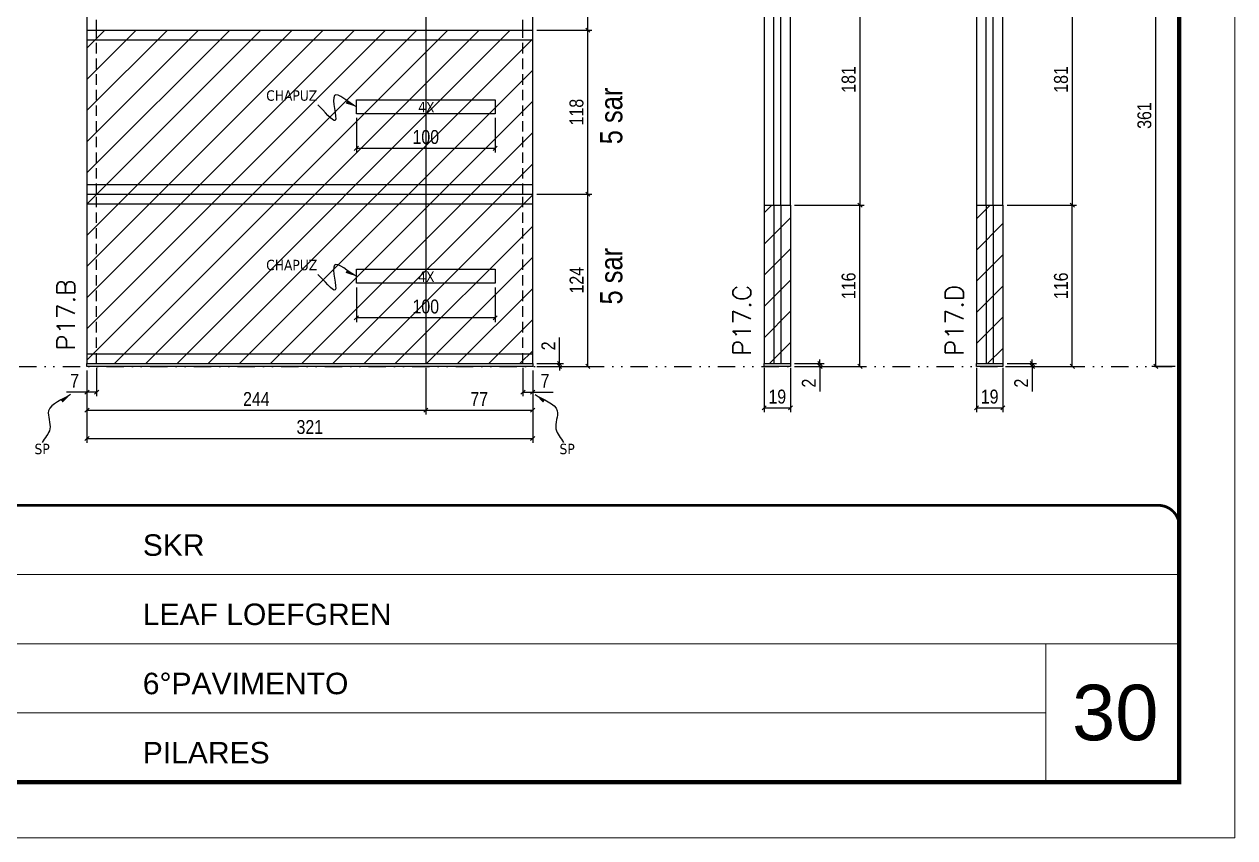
# Model space of a CAD drawing. Extents: x 14400 to 27878, y -21631 to 6985.
# Drawn here: x 16625 to 17497, y -2105 to -1520 of the extents above; entities that cross this region are included whole.
import ezdxf

# ---------------------------------------------------------------- set-up
doc = ezdxf.new("R2010")
doc.units = 0
for name, pattern in [('CONTINUO', [0]), ('DASHED', [0.75, 0.5, -0.25]), ('DIVIDE2', [0.625, 0.25, -0.125, 0, -0.125, 0, -0.125]), ('HIDDEN', [0.375, 0.25, -0.125])]:
    doc.linetypes.add(name, pattern=pattern)
for name, color, linetype, lineweight in [('CARIMBO', 255, 'Continuous', 9), ('Folhas', 255, 'Continuous', 9), ('Hachura', 251, 'Continuous', 9), ('SARRAFO DE PRESSAO', 251, 'DASHED', 9), ('Texto Seção', 7, 'Continuous', 15)]:
    doc.layers.add(name, color=color, linetype=linetype, lineweight=lineweight)
for name, color, linetype in [('COTA', 241, 'Continuous'), ('NOMENCLATURA', 7, 'Continuous'), ('Nível', 160, 'Continuous'), ('Painéis', 200, 'Continuous'), ('SARR_2.2x10', 60, 'Continuous'), ('SARR_2.2x7', 40, 'Continuous'), ('Sarrafo de Pressão', 42, 'HIDDEN'), ('texto', 7, 'Continuous')]:
    doc.layers.add(name, color=color, linetype=linetype)
doc.styles.add('ARIAL', font='arial.ttf')
doc.styles.add('ARIAL_NARROW', font='ARIALN.TTF', dxfattribs={"height": 0.2})
doc.styles.add('COTA TECNICA', font='techl___.ttf', dxfattribs={"height": 10})
doc.styles.add('COTA TECNICA-50', font='techl___.ttf', dxfattribs={"height": 10})
doc.styles.add('REGUA-120', font='ROMANS.shx', dxfattribs={"height": 15})
doc.styles.get("Standard").update_dxf_attribs({"font": 'arial.ttf'})
doc.dimstyles.new('COTA PAINEL-50', dxfattribs={"dimtxt": 10, "dimasz": 3, "dimexe": 3, "dimexo": 3, "dimgap": 3, "dimtad": 1, "dimdec": 1, "dimzin": 12, "dimdsep": 46, "dimtxsty": 'COTA TECNICA-50', "dimblk1": 'OBLIQUE', "dimblk2": 'OBLIQUE', "dimsah": 1, "dimcen": 0.9, "dimclrd": 4, "dimclre": 4, "dimclrt": 240, "dimadec": 1, "dimazin": 3, "dimtfac": 1, "dimtdec": 1, "dimtmove": 0, "dimatfit": 3, "dimfxl": 1, "dimtolj": 1, "dimtzin": 12, "dimarcsym": 0})
doc.dimstyles.new('PAINEL', dxfattribs={"dimtxt": 10, "dimasz": 3, "dimexe": 3, "dimexo": 3, "dimgap": 3, "dimtad": 1, "dimdec": 1, "dimzin": 12, "dimdsep": 46, "dimtxsty": 'COTA TECNICA', "dimblk1": 'OBLIQUE', "dimblk2": 'OBLIQUE', "dimsah": 1, "dimcen": 0.9, "dimclrd": 4, "dimclre": 4, "dimclrt": 240, "dimadec": 1, "dimazin": 3, "dimtfac": 1, "dimtdec": 1, "dimtmove": 0, "dimatfit": 3, "dimfxl": 1, "dimtolj": 1, "dimtzin": 12, "dimarcsym": 0})
doc.dimstyles.get("Standard").update_dxf_attribs({"dimtxt": 0.18, "dimasz": 0.18, "dimexe": 0.18, "dimexo": 0.0625, "dimgap": 0.09, "dimtad": 0, "dimtih": 1, "dimtoh": 1, "dimdec": 4, "dimzin": 0, "dimdsep": 46, "dimtxsty": 'Standard', "dimcen": 0.09, "dimadec": 0, "dimazin": 0, "dimtfac": 1, "dimtdec": 4, "dimtofl": 0, "dimtmove": 0, "dimatfit": 3, "dimfxl": 1, "dimtolj": 1, "dimtzin": 0, "dimarcsym": 0})

# ---------------------------------------------------------------- blocks, each defined once
blk = doc.blocks.new('9999999999')
at = {"color": 30, "linetype": 'CONTINUO'}
for p, q in [((98564.56, 34379.64), (99583.98, 34379.64)), ((98564.56, 34329.83), (99487.98, 34329.83)), ((99583.98, 34329.83), (99487.98, 34329.83)), ((99487.98, 34329.83), (99487.98, 34230.21)), ((98564.56, 34280.02), (99487.98, 34280.02))]:
    blk.add_line(p, q, dxfattribs=at)
at = {"color": 30, "linetype": 'CONTINUO', "const_width": 2}
blk.add_lwpolyline([(99583.98, 34230.21), (99583.98, 34414.45, 0.414214), (99568.98, 34429.45), (98228.98, 34429.45, 0.414214), (98213.98, 34414.45), (98213.98, 34245.21, 0.414214), (98228.98, 34230.21), (99583.98, 34230.21)], format="xyb", dxfattribs=at)
at = {"layer": 'Folhas'}
blk.add_lwpolyline([(98138.98, 34190.21), (99623.98, 34190.21), (99623.98, 35240.21), (98138.98, 35240.21)], close=True, dxfattribs=at)
at = {"layer": 'Folhas', "color": 30, "const_width": 3}
blk.add_lwpolyline([(98213.98, 34230.21), (99583.98, 34230.21), (99583.98, 35200.21), (98213.98, 35200.21)], close=True, dxfattribs=at)
at = {"color": 7, "linetype": 'Continuous', "ltscale": 5, "style": 'ARIAL'}
for s, height, p in [('SKR', 15.483, (98837.68, 34393.13)), ('LEAF LOEFGREN', 15.4829, (98837.68, 34343.32)), ('6°PAVIMENTO', 15.4829, (98837.68, 34293.51)), ('PILARES', 15.483, (98837.68, 34243.7))]:
    blk.add_text(s, height=height, dxfattribs=at).set_placement(p)
blk = doc.blocks.new('_Oblique')
at = {"color": 0, "linetype": 'ByBlock', "lineweight": -2}
blk.add_line((-0.5, -0.5), (0.5, 0.5), dxfattribs=at)
blk = doc.blocks.new('*D3230')
at = {"layer": 'COTA', "color": 4, "lineweight": -2, "transparency": 16777216}
for p, q in [((17453.97, -1405.02), (17437.13, -1405.02)), ((17440.13, -1766.02), (17440.13, -1405.02)), ((17453.97, -1766.02), (17437.13, -1766.02))]:
    blk.add_line(p, q, dxfattribs=at)
at = {"layer": 'Defpoints', "color": 0, "transparency": 16777216}
for p in [(17440.13, -1405.02), (17456.97, -1405.02), (17456.97, -1766.02)]:
    blk.add_point(p, dxfattribs=at)
at = {"layer": 'COTA', "color": 4, "lineweight": -2, "transparency": 16777216, "xscale": 3, "yscale": 3, "zscale": 3}
for p, rotation in [((17440.13, -1405.02), 90), ((17440.13, -1766.02), 270)]:
    blk.add_blockref('_Oblique', p, dxfattribs=dict(at, rotation=rotation))
at = {"layer": 'COTA', "color": 240, "transparency": 16777216, "insert": (17431.91, -1585.52), "char_height": 10, "attachment_point": 5, "rotation": 90, "style": 'COTA TECNICA'}
blk.add_mtext('\\A1;361', dxfattribs=at)
blk = doc.blocks.new('*D3256')
at = {"layer": 'COTA', "color": 4, "lineweight": -2, "transparency": 16777216}
for p, q in [((17158.05, -1767.02), (17158.05, -1798.91)), ((17177.05, -1767.02), (17177.05, -1798.91)), ((17158.05, -1795.91), (17177.05, -1795.91))]:
    blk.add_line(p, q, dxfattribs=at)
at = {"layer": 'Defpoints', "color": 0, "transparency": 16777216}
for p in [(17158.05, -1764.02), (17177.05, -1764.02), (17177.05, -1795.91)]:
    blk.add_point(p, dxfattribs=at)
at = {"layer": 'COTA', "color": 4, "lineweight": -2, "transparency": 16777216, "xscale": 3, "yscale": 3, "zscale": 3, "rotation": 180}
blk.add_blockref('_Oblique', (17158.05, -1795.91), dxfattribs=at)
at = {"layer": 'COTA', "color": 4, "lineweight": -2, "transparency": 16777216, "xscale": 3, "yscale": 3, "zscale": 3}
blk.add_blockref('_Oblique', (17177.05, -1795.91), dxfattribs=at)
at = {"layer": 'COTA', "color": 240, "transparency": 16777216, "insert": (17167.55, -1787.82), "char_height": 10, "attachment_point": 5, "style": 'COTA TECNICA'}
blk.add_mtext('\\A1;19', dxfattribs=at)
blk = doc.blocks.new('*D3257')
at = {"layer": 'COTA', "color": 4, "lineweight": -2, "transparency": 16777216}
for p, q in [((17180.05, -1764.02), (17201.24, -1764.02)), ((17180.05, -1766.02), (17201.24, -1766.02)), ((17198.24, -1764.02), (17198.24, -1761.02)), ((17198.24, -1764.02), (17198.24, -1766.02)), ((17198.24, -1766.02), (17198.24, -1784.13))]:
    blk.add_line(p, q, dxfattribs=at)
at = {"layer": 'Defpoints', "color": 0, "transparency": 16777216}
for p in [(17177.05, -1764.02), (17177.05, -1766.02), (17198.24, -1764.02)]:
    blk.add_point(p, dxfattribs=at)
at = {"layer": 'COTA', "color": 4, "lineweight": -2, "transparency": 16777216, "xscale": 3, "yscale": 3, "zscale": 3}
for p, rotation in [((17198.24, -1764.02), 270), ((17198.24, -1766.02), 90)]:
    blk.add_blockref('_Oblique', p, dxfattribs=dict(at, rotation=rotation))
at = {"layer": 'COTA', "color": 240, "transparency": 16777216, "insert": (17190.24, -1778.07), "char_height": 10, "attachment_point": 5, "rotation": 90, "style": 'COTA TECNICA-50'}
blk.add_mtext('\\A1;2', dxfattribs=at)
blk = doc.blocks.new('*D3258')
at = {"layer": 'COTA', "color": 4, "lineweight": -2, "transparency": 16777216}
for p, q in [((17180.05, -1650.02), (17230.04, -1650.02)), ((17227.04, -1766.02), (17227.04, -1650.02)), ((17180.05, -1766.02), (17230.04, -1766.02))]:
    blk.add_line(p, q, dxfattribs=at)
at = {"layer": 'Defpoints', "color": 0, "transparency": 16777216}
for p in [(17177.05, -1650.02), (17227.04, -1650.02), (17177.05, -1766.02)]:
    blk.add_point(p, dxfattribs=at)
at = {"layer": 'COTA', "color": 4, "lineweight": -2, "transparency": 16777216, "xscale": 3, "yscale": 3, "zscale": 3}
for p, rotation in [((17227.04, -1650.02), 90), ((17227.04, -1766.02), 270)]:
    blk.add_blockref('_Oblique', p, dxfattribs=dict(at, rotation=rotation))
at = {"layer": 'COTA', "color": 240, "transparency": 16777216, "insert": (17218.93, -1708.02), "char_height": 10, "attachment_point": 5, "rotation": 90, "style": 'COTA TECNICA-50'}
blk.add_mtext('\\A1;116', dxfattribs=at)
blk = doc.blocks.new('*D3236')
at = {"layer": 'COTA', "color": 4, "lineweight": -2, "transparency": 16777216}
for p, q in [((16670.44, -1769.02), (16670.44, -1787.53)), ((16677.44, -1767.02), (16677.44, -1787.53)), ((16670.44, -1784.53), (16655.71, -1784.53)), ((16677.44, -1784.53), (16670.44, -1784.53))]:
    blk.add_line(p, q, dxfattribs=at)
at = {"layer": 'Defpoints', "color": 0, "transparency": 16777216}
for p in [(16670.44, -1766.02), (16677.44, -1764.02), (16670.44, -1784.53)]:
    blk.add_point(p, dxfattribs=at)
at = {"layer": 'COTA', "color": 4, "lineweight": -2, "transparency": 16777216, "xscale": 3, "yscale": 3, "zscale": 3, "rotation": 180}
blk.add_blockref('_Oblique', (16670.44, -1784.53), dxfattribs=at)
at = {"layer": 'COTA', "color": 4, "lineweight": -2, "transparency": 16777216, "xscale": 3, "yscale": 3, "zscale": 3}
blk.add_blockref('_Oblique', (16677.44, -1784.53), dxfattribs=at)
at = {"layer": 'COTA', "color": 240, "transparency": 16777216, "insert": (16661.58, -1776.45), "char_height": 10, "attachment_point": 5, "style": 'COTA TECNICA-50'}
blk.add_mtext('\\A1;7', dxfattribs=at)
blk = doc.blocks.new('*D3237')
at = {"layer": 'COTA', "color": 4, "lineweight": -2, "transparency": 16777216}
for p, q in [((16984.44, -1767.02), (16984.44, -1787.53)), ((16991.44, -1769.02), (16991.44, -1787.53)), ((16984.44, -1784.53), (16991.44, -1784.53)), ((16991.44, -1784.53), (17006.17, -1784.53))]:
    blk.add_line(p, q, dxfattribs=at)
at = {"layer": 'Defpoints', "color": 0, "transparency": 16777216}
for p in [(16984.44, -1764.02), (16991.44, -1766.02), (16991.44, -1784.53)]:
    blk.add_point(p, dxfattribs=at)
at = {"layer": 'COTA', "color": 4, "lineweight": -2, "transparency": 16777216, "xscale": 3, "yscale": 3, "zscale": 3, "rotation": 180}
blk.add_blockref('_Oblique', (16984.44, -1784.53), dxfattribs=at)
at = {"layer": 'COTA', "color": 4, "lineweight": -2, "transparency": 16777216, "xscale": 3, "yscale": 3, "zscale": 3}
blk.add_blockref('_Oblique', (16991.44, -1784.53), dxfattribs=at)
at = {"layer": 'COTA', "color": 240, "transparency": 16777216, "insert": (17000.31, -1776.45), "char_height": 10, "attachment_point": 5, "style": 'COTA TECNICA-50'}
blk.add_mtext('\\A1;7', dxfattribs=at)
blk = doc.blocks.new('*D3238')
at = {"layer": 'COTA', "color": 4, "lineweight": -2, "transparency": 16777216}
for p, q in [((17010.7, -1764.02), (17010.7, -1745.21)), ((16994.44, -1764.02), (17013.7, -1764.02)), ((16994.44, -1766.02), (17013.7, -1766.02)), ((17010.7, -1766.02), (17010.7, -1764.02)), ((17010.7, -1766.02), (17010.7, -1769.02))]:
    blk.add_line(p, q, dxfattribs=at)
at = {"layer": 'Defpoints', "color": 0, "transparency": 16777216}
for p in [(16991.44, -1764.02), (16991.44, -1766.02), (17010.7, -1766.02)]:
    blk.add_point(p, dxfattribs=at)
at = {"layer": 'COTA', "color": 4, "lineweight": -2, "transparency": 16777216, "xscale": 3, "yscale": 3, "zscale": 3}
for p, rotation in [((17010.7, -1764.02), 270), ((17010.7, -1766.02), 90)]:
    blk.add_blockref('_Oblique', p, dxfattribs=dict(at, rotation=rotation))
at = {"layer": 'COTA', "color": 240, "transparency": 16777216, "insert": (17002.7, -1751.27), "char_height": 10, "attachment_point": 5, "rotation": 90, "style": 'COTA TECNICA-50'}
blk.add_mtext('\\A1;2', dxfattribs=at)
blk = doc.blocks.new('*D3239')
at = {"layer": 'COTA', "color": 4, "lineweight": -2, "transparency": 16777216}
for p, q in [((16670.44, -1769.02), (16670.44, -1800.57)), ((16914.44, -1767.02), (16914.44, -1800.57)), ((16670.44, -1797.57), (16914.44, -1797.57))]:
    blk.add_line(p, q, dxfattribs=at)
at = {"layer": 'Defpoints', "color": 0, "transparency": 16777216}
for p in [(16670.44, -1766.02), (16914.44, -1764.02), (16914.44, -1797.57)]:
    blk.add_point(p, dxfattribs=at)
at = {"layer": 'COTA', "color": 4, "lineweight": -2, "transparency": 16777216, "xscale": 3, "yscale": 3, "zscale": 3, "rotation": 180}
blk.add_blockref('_Oblique', (16670.44, -1797.57), dxfattribs=at)
at = {"layer": 'COTA', "color": 4, "lineweight": -2, "transparency": 16777216, "xscale": 3, "yscale": 3, "zscale": 3}
blk.add_blockref('_Oblique', (16914.44, -1797.57), dxfattribs=at)
at = {"layer": 'COTA', "color": 240, "transparency": 16777216, "insert": (16792.44, -1789.5), "char_height": 10, "attachment_point": 5, "style": 'COTA TECNICA-50'}
blk.add_mtext('\\A1;244', dxfattribs=at)
blk = doc.blocks.new('*D3240')
at = {"layer": 'COTA', "color": 4, "lineweight": -2, "transparency": 16777216}
for p, q in [((16914.44, -1767.02), (16914.44, -1800.57)), ((16991.44, -1769.02), (16991.44, -1800.57)), ((16914.44, -1797.57), (16991.44, -1797.57))]:
    blk.add_line(p, q, dxfattribs=at)
at = {"layer": 'Defpoints', "color": 0, "transparency": 16777216}
for p in [(16914.44, -1764.02), (16991.44, -1766.02), (16991.44, -1797.57)]:
    blk.add_point(p, dxfattribs=at)
at = {"layer": 'COTA', "color": 4, "lineweight": -2, "transparency": 16777216, "xscale": 3, "yscale": 3, "zscale": 3, "rotation": 180}
blk.add_blockref('_Oblique', (16914.44, -1797.57), dxfattribs=at)
at = {"layer": 'COTA', "color": 4, "lineweight": -2, "transparency": 16777216, "xscale": 3, "yscale": 3, "zscale": 3}
blk.add_blockref('_Oblique', (16991.44, -1797.57), dxfattribs=at)
at = {"layer": 'COTA', "color": 240, "transparency": 16777216, "insert": (16952.94, -1789.5), "char_height": 10, "attachment_point": 5, "style": 'COTA TECNICA-50'}
blk.add_mtext('\\A1;77', dxfattribs=at)
blk = doc.blocks.new('*D3241')
at = {"layer": 'COTA', "color": 4, "linetype": 'ByBlock', "lineweight": -2, "transparency": 16777216}
for p, q in [((16864.44, -1709.17), (16864.44, -1734.1)), ((16964.44, -1709.17), (16964.44, -1734.1)), ((16964.44, -1731.1), (16864.44, -1731.1))]:
    blk.add_line(p, q, dxfattribs=at)
at = {"layer": 'Defpoints', "color": 0, "linetype": 'ByBlock', "transparency": 16777216}
for p in [(16864.44, -1706.17), (16964.44, -1706.17), (16864.44, -1731.1)]:
    blk.add_point(p, dxfattribs=at)
at = {"layer": 'COTA', "color": 4, "linetype": 'ByBlock', "lineweight": -2, "transparency": 16777216, "xscale": 3, "yscale": 3, "zscale": 3, "rotation": 180}
blk.add_blockref('_Oblique', (16864.44, -1731.1), dxfattribs=at)
at = {"layer": 'COTA', "color": 4, "linetype": 'ByBlock', "lineweight": -2, "transparency": 16777216, "xscale": 3, "yscale": 3, "zscale": 3}
blk.add_blockref('_Oblique', (16964.44, -1731.1), dxfattribs=at)
at = {"layer": 'COTA', "color": 240, "linetype": 'ByBlock', "transparency": 16777216, "insert": (16914.44, -1723), "char_height": 10, "attachment_point": 5, "style": 'COTA TECNICA'}
blk.add_mtext('\\A1;100', dxfattribs=at)
blk = doc.blocks.new('*D3242')
at = {"layer": 'COTA', "color": 4, "lineweight": -2, "transparency": 16777216}
for p, q in [((16994.44, -1642.02), (17034.08, -1642.02)), ((17031.08, -1766.02), (17031.08, -1642.02)), ((16994.44, -1766.02), (17034.08, -1766.02))]:
    blk.add_line(p, q, dxfattribs=at)
at = {"layer": 'Defpoints', "color": 0, "transparency": 16777216}
for p in [(16991.44, -1642.02), (17031.08, -1642.02), (16991.44, -1766.02)]:
    blk.add_point(p, dxfattribs=at)
at = {"layer": 'COTA', "color": 4, "lineweight": -2, "transparency": 16777216, "xscale": 3, "yscale": 3, "zscale": 3}
for p, rotation in [((17031.08, -1642.02), 90), ((17031.08, -1766.02), 270)]:
    blk.add_blockref('_Oblique', p, dxfattribs=dict(at, rotation=rotation))
at = {"layer": 'COTA', "color": 240, "transparency": 16777216, "insert": (17023.01, -1704.02), "char_height": 10, "attachment_point": 5, "rotation": 90, "style": 'COTA TECNICA'}
blk.add_mtext('\\A1;124', dxfattribs=at)
blk = doc.blocks.new('*D3244')
at = {"layer": 'COTA', "color": 4, "lineweight": -2, "transparency": 16777216}
for p, q in [((17310.96, -1767.02), (17310.96, -1798.91)), ((17329.96, -1767.02), (17329.96, -1798.91)), ((17310.96, -1795.91), (17329.96, -1795.91))]:
    blk.add_line(p, q, dxfattribs=at)
at = {"layer": 'Defpoints', "color": 0, "transparency": 16777216}
for p in [(17310.96, -1764.02), (17329.96, -1764.02), (17329.96, -1795.91)]:
    blk.add_point(p, dxfattribs=at)
at = {"layer": 'COTA', "color": 4, "lineweight": -2, "transparency": 16777216, "xscale": 3, "yscale": 3, "zscale": 3, "rotation": 180}
blk.add_blockref('_Oblique', (17310.96, -1795.91), dxfattribs=at)
at = {"layer": 'COTA', "color": 4, "lineweight": -2, "transparency": 16777216, "xscale": 3, "yscale": 3, "zscale": 3}
blk.add_blockref('_Oblique', (17329.96, -1795.91), dxfattribs=at)
at = {"layer": 'COTA', "color": 240, "transparency": 16777216, "insert": (17320.46, -1787.82), "char_height": 10, "attachment_point": 5, "style": 'COTA TECNICA'}
blk.add_mtext('\\A1;19', dxfattribs=at)
blk = doc.blocks.new('*D3245')
at = {"layer": 'COTA', "color": 4, "lineweight": -2, "transparency": 16777216}
for p, q in [((17332.96, -1764.02), (17354.16, -1764.02)), ((17332.96, -1766.02), (17354.16, -1766.02)), ((17351.16, -1764.02), (17351.16, -1761.02)), ((17351.16, -1764.02), (17351.16, -1766.02)), ((17351.16, -1766.02), (17351.16, -1784.13))]:
    blk.add_line(p, q, dxfattribs=at)
at = {"layer": 'Defpoints', "color": 0, "transparency": 16777216}
for p in [(17329.96, -1764.02), (17329.96, -1766.02), (17351.16, -1764.02)]:
    blk.add_point(p, dxfattribs=at)
at = {"layer": 'COTA', "color": 4, "lineweight": -2, "transparency": 16777216, "xscale": 3, "yscale": 3, "zscale": 3}
for p, rotation in [((17351.16, -1764.02), 270), ((17351.16, -1766.02), 90)]:
    blk.add_blockref('_Oblique', p, dxfattribs=dict(at, rotation=rotation))
at = {"layer": 'COTA', "color": 240, "transparency": 16777216, "insert": (17343.16, -1778.07), "char_height": 10, "attachment_point": 5, "rotation": 90, "style": 'COTA TECNICA-50'}
blk.add_mtext('\\A1;2', dxfattribs=at)
blk = doc.blocks.new('*D3246')
at = {"layer": 'COTA', "color": 4, "lineweight": -2, "transparency": 16777216}
for p, q in [((17332.96, -1650.02), (17382.95, -1650.02)), ((17379.95, -1766.02), (17379.95, -1650.02)), ((17332.96, -1766.02), (17382.95, -1766.02))]:
    blk.add_line(p, q, dxfattribs=at)
at = {"layer": 'Defpoints', "color": 0, "transparency": 16777216}
for p in [(17329.96, -1650.02), (17379.95, -1650.02), (17329.96, -1766.02)]:
    blk.add_point(p, dxfattribs=at)
at = {"layer": 'COTA', "color": 4, "lineweight": -2, "transparency": 16777216, "xscale": 3, "yscale": 3, "zscale": 3}
for p, rotation in [((17379.95, -1650.02), 90), ((17379.95, -1766.02), 270)]:
    blk.add_blockref('_Oblique', p, dxfattribs=dict(at, rotation=rotation))
at = {"layer": 'COTA', "color": 240, "transparency": 16777216, "insert": (17371.85, -1708.02), "char_height": 10, "attachment_point": 5, "rotation": 90, "style": 'COTA TECNICA-50'}
blk.add_mtext('\\A1;116', dxfattribs=at)
blk = doc.blocks.new('*D3249')
at = {"layer": 'COTA', "color": 4, "lineweight": -2, "transparency": 16777216}
for p, q in [((16670.44, -1769.02), (16670.44, -1820.94)), ((16991.44, -1769.02), (16991.44, -1820.94)), ((16670.44, -1817.94), (16991.44, -1817.94))]:
    blk.add_line(p, q, dxfattribs=at)
at = {"layer": 'Defpoints', "color": 0, "transparency": 16777216}
for p in [(16670.44, -1766.02), (16991.44, -1766.02), (16991.44, -1817.94)]:
    blk.add_point(p, dxfattribs=at)
at = {"layer": 'COTA', "color": 4, "lineweight": -2, "transparency": 16777216, "xscale": 3, "yscale": 3, "zscale": 3, "rotation": 180}
blk.add_blockref('_Oblique', (16670.44, -1817.94), dxfattribs=at)
at = {"layer": 'COTA', "color": 4, "lineweight": -2, "transparency": 16777216, "xscale": 3, "yscale": 3, "zscale": 3}
blk.add_blockref('_Oblique', (16991.44, -1817.94), dxfattribs=at)
at = {"layer": 'COTA', "color": 240, "transparency": 16777216, "insert": (16830.94, -1809.73), "char_height": 10, "attachment_point": 5, "style": 'COTA TECNICA'}
blk.add_mtext('\\A1;321', dxfattribs=at)
blk = doc.blocks.new('*D3232')
at = {"layer": 'COTA', "color": 4, "lineweight": -2, "transparency": 16777216}
for p, q in [((16994.44, -1524.02), (17034.08, -1524.02)), ((17031.08, -1642.02), (17031.08, -1524.02)), ((16994.44, -1642.02), (17034.08, -1642.02))]:
    blk.add_line(p, q, dxfattribs=at)
at = {"layer": 'Defpoints', "color": 0, "transparency": 16777216}
for p in [(16991.44, -1524.02), (17031.08, -1524.02), (16991.44, -1642.02)]:
    blk.add_point(p, dxfattribs=at)
at = {"layer": 'COTA', "color": 4, "lineweight": -2, "transparency": 16777216, "xscale": 3, "yscale": 3, "zscale": 3}
for p, rotation in [((17031.08, -1524.02), 90), ((17031.08, -1642.02), 270)]:
    blk.add_blockref('_Oblique', p, dxfattribs=dict(at, rotation=rotation))
at = {"layer": 'COTA', "color": 240, "transparency": 16777216, "insert": (17022.99, -1583.02), "char_height": 10, "attachment_point": 5, "rotation": 90, "style": 'COTA TECNICA'}
blk.add_mtext('\\A1;118', dxfattribs=at)
blk = doc.blocks.new('*D3233')
at = {"layer": 'COTA', "color": 4, "linetype": 'ByBlock', "lineweight": -2, "transparency": 16777216}
for p, q in [((16864.44, -1587.17), (16864.44, -1612.1)), ((16964.44, -1587.17), (16964.44, -1612.1)), ((16964.44, -1609.1), (16864.44, -1609.1))]:
    blk.add_line(p, q, dxfattribs=at)
at = {"layer": 'Defpoints', "color": 0, "linetype": 'ByBlock', "transparency": 16777216}
for p in [(16864.44, -1584.17), (16964.44, -1584.17), (16864.44, -1609.1)]:
    blk.add_point(p, dxfattribs=at)
at = {"layer": 'COTA', "color": 4, "linetype": 'ByBlock', "lineweight": -2, "transparency": 16777216, "xscale": 3, "yscale": 3, "zscale": 3, "rotation": 180}
blk.add_blockref('_Oblique', (16864.44, -1609.1), dxfattribs=at)
at = {"layer": 'COTA', "color": 4, "linetype": 'ByBlock', "lineweight": -2, "transparency": 16777216, "xscale": 3, "yscale": 3, "zscale": 3}
blk.add_blockref('_Oblique', (16964.44, -1609.1), dxfattribs=at)
at = {"layer": 'COTA', "color": 240, "linetype": 'ByBlock', "transparency": 16777216, "insert": (16914.44, -1601), "char_height": 10, "attachment_point": 5, "style": 'COTA TECNICA'}
blk.add_mtext('\\A1;100', dxfattribs=at)
blk = doc.blocks.new('*D3234')
at = {"layer": 'COTA', "color": 4, "lineweight": -2, "transparency": 16777216}
for p, q in [((17180.05, -1469.02), (17230.04, -1469.02)), ((17227.04, -1469.02), (17227.04, -1650.02)), ((17180.05, -1650.02), (17230.04, -1650.02))]:
    blk.add_line(p, q, dxfattribs=at)
at = {"layer": 'Defpoints', "color": 0, "transparency": 16777216}
for p in [(17177.05, -1469.02), (17177.05, -1650.02), (17227.04, -1650.02)]:
    blk.add_point(p, dxfattribs=at)
at = {"layer": 'COTA', "color": 4, "lineweight": -2, "transparency": 16777216, "xscale": 3, "yscale": 3, "zscale": 3}
for p, rotation in [((17227.04, -1469.02), 90), ((17227.04, -1650.02), 270)]:
    blk.add_blockref('_Oblique', p, dxfattribs=dict(at, rotation=rotation))
at = {"layer": 'COTA', "color": 240, "transparency": 16777216, "insert": (17218.94, -1559.52), "char_height": 10, "attachment_point": 5, "rotation": 90, "style": 'COTA TECNICA'}
blk.add_mtext('\\A1;181', dxfattribs=at)
blk = doc.blocks.new('*D3235')
at = {"layer": 'COTA', "color": 4, "lineweight": -2, "transparency": 16777216}
for p, q in [((17332.96, -1469.02), (17382.95, -1469.02)), ((17379.95, -1469.02), (17379.95, -1650.02)), ((17332.96, -1650.02), (17382.95, -1650.02))]:
    blk.add_line(p, q, dxfattribs=at)
at = {"layer": 'Defpoints', "color": 0, "transparency": 16777216}
for p in [(17329.96, -1469.02), (17329.96, -1650.02), (17379.95, -1650.02)]:
    blk.add_point(p, dxfattribs=at)
at = {"layer": 'COTA', "color": 4, "lineweight": -2, "transparency": 16777216, "xscale": 3, "yscale": 3, "zscale": 3}
for p, rotation in [((17379.95, -1469.02), 90), ((17379.95, -1650.02), 270)]:
    blk.add_blockref('_Oblique', p, dxfattribs=dict(at, rotation=rotation))
at = {"layer": 'COTA', "color": 240, "transparency": 16777216, "insert": (17371.86, -1559.52), "char_height": 10, "attachment_point": 5, "rotation": 90, "style": 'COTA TECNICA'}
blk.add_mtext('\\A1;181', dxfattribs=at)
blk = doc.blocks.new('*D3271')
at = {"layer": 'COTA', "color": 4, "lineweight": -2, "transparency": 16777216}
for p, q in [((16994.44, -1405.02), (17034.08, -1405.02)), ((17031.08, -1524.02), (17031.08, -1405.02)), ((16994.44, -1524.02), (17034.08, -1524.02))]:
    blk.add_line(p, q, dxfattribs=at)
at = {"layer": 'Defpoints', "color": 0, "transparency": 16777216}
for p in [(16991.44, -1405.02), (17031.08, -1405.02), (16991.44, -1524.02)]:
    blk.add_point(p, dxfattribs=at)
at = {"layer": 'COTA', "color": 4, "lineweight": -2, "transparency": 16777216, "xscale": 3, "yscale": 3, "zscale": 3}
for p, rotation in [((17031.08, -1405.02), 90), ((17031.08, -1524.02), 270)]:
    blk.add_blockref('_Oblique', p, dxfattribs=dict(at, rotation=rotation))
at = {"layer": 'COTA', "color": 240, "transparency": 16777216, "insert": (17022.99, -1464.52), "char_height": 10, "attachment_point": 5, "rotation": 90, "style": 'COTA TECNICA'}
blk.add_mtext('\\A1;119', dxfattribs=at)

msp = doc.modelspace()

# ---------------------------------------------------------------- hatches: boundary and pattern name
at = {"layer": 'Hachura'}
h = msp.add_hatch(dxfattribs=at)
h.set_pattern_fill('ANSI31', color=256, scale=5)
h.paths.add_polyline_path([(16914.44, -1524.02), (16670.44, -1524.02), (16670.44, -1642.02), (16914.44, -1642.02)])
h.paths.add_polyline_path([(16991.44, -1524.02), (16914.44, -1524.02), (16914.44, -1642.02), (16991.44, -1642.02)])
h.paths.add_polyline_path([(16991.44, -1642.02), (16914.44, -1642.02), (16914.44, -1764.02), (16991.44, -1764.02)])
h.paths.add_polyline_path([(16914.44, -1642.02), (16670.44, -1642.02), (16670.44, -1764.02), (16914.44, -1764.02)])
h = msp.add_hatch(dxfattribs=at)
h.set_pattern_fill('ANSI31', color=256, scale=5)
h.paths.add_polyline_path([(17177.05, -1650.02), (17158.05, -1650.02), (17158.05, -1764.02), (17177.05, -1764.02)])
h = msp.add_hatch(dxfattribs=at)
h.set_pattern_fill('ANSI31', color=256, scale=5)
h.paths.add_polyline_path([(17329.96, -1650.02), (17310.96, -1650.02), (17310.96, -1764.02), (17329.96, -1764.02)])

# ---------------------------------------------------------------- linework, layer by layer
at = {"layer": 'Nível', "color": 4, "linetype": 'DIVIDE2', "ltscale": 50}
msp.add_line((16086.97, -1766.02), (17456.97, -1766.02), dxfattribs=at)
at = {"layer": 'Painéis'}
for p, q in [((16914.44, -1405.02), (16914.44, -1764.02)), ((16670.44, -1469.02), (16670.44, -1764.02)), ((16991.44, -1764.02), (16991.44, -1469.02)), ((16670.44, -1524.02), (16991.44, -1524.02)), ((16670.44, -1642.02), (16991.44, -1642.02)), ((17158.05, -1650.02), (17158.05, -1764.02)), ((17158.05, -1650.02), (17177.05, -1650.02)), ((17177.05, -1650.02), (17177.05, -1764.02)), ((17310.96, -1650.02), (17310.96, -1764.02)), ((17310.96, -1650.02), (17329.96, -1650.02)), ((17329.96, -1650.02), (17329.96, -1764.02)), ((17158.05, -1764.02), (17177.05, -1764.02)), ((17158.05, -1766.02), (17158.05, -1764.02)), ((17177.05, -1766.02), (17158.05, -1766.02)), ((17177.05, -1764.02), (17177.05, -1766.02)), ((17310.96, -1764.02), (17329.96, -1764.02)), ((17310.96, -1766.02), (17310.96, -1764.02)), ((17329.96, -1766.02), (17310.96, -1766.02)), ((17329.96, -1764.02), (17329.96, -1766.02))]:
    msp.add_line(p, q, dxfattribs=at)
for points in [[(17158.05, -1650.02), (17177.05, -1650.02), (17177.05, -1469.02), (17158.05, -1469.02)], [(17310.96, -1650.02), (17329.96, -1650.02), (17329.96, -1469.02), (17310.96, -1469.02)], [(16991.44, -1766.02), (16670.44, -1766.02), (16670.44, -1764.02), (16991.44, -1764.02)]]:
    msp.add_lwpolyline(points, close=True, dxfattribs=at)
at = {"layer": 'SARR_2.2x10'}
for points in [[(16864.44, -1574.17), (16964.44, -1574.17), (16964.44, -1584.17), (16864.44, -1584.17)], [(16864.44, -1696.17), (16964.44, -1696.17), (16964.44, -1706.17), (16864.44, -1706.17)]]:
    msp.add_lwpolyline(points, close=True, dxfattribs=at)
at = {"layer": 'SARR_2.2x7'}
for p, q in [((17165.05, -1650.02), (17165.05, -1469.02)), ((17170.05, -1650.02), (17170.05, -1469.02)), ((17317.96, -1650.02), (17317.96, -1469.02)), ((17322.96, -1650.02), (17322.96, -1469.02)), ((16670.44, -1531.02), (16914.44, -1531.02)), ((16914.44, -1531.02), (16991.44, -1531.02)), ((16670.44, -1635.02), (16914.44, -1635.02)), ((16914.44, -1635.02), (16991.44, -1635.02)), ((16670.44, -1649.02), (16914.44, -1649.02)), ((16914.44, -1649.02), (16991.44, -1649.02)), ((17165.05, -1650.02), (17165.05, -1764.02)), ((17170.05, -1650.02), (17170.05, -1764.02)), ((17317.96, -1650.02), (17317.96, -1764.02)), ((17322.96, -1650.02), (17322.96, -1764.02)), ((16670.44, -1757.02), (16914.44, -1757.02)), ((16914.44, -1757.02), (16991.44, -1757.02))]:
    msp.add_line(p, q, dxfattribs=at)
at = {"layer": 'Sarrafo de Pressão', "ltscale": 30}
for p, q in [((16677.44, -1524.02), (16677.44, -1469.02)), ((16984.44, -1524.02), (16984.44, -1469.02)), ((16677.44, -1642.02), (16677.44, -1524.02)), ((16984.44, -1642.02), (16984.44, -1524.02)), ((16677.44, -1764.02), (16677.44, -1642.02)), ((16984.44, -1764.02), (16984.44, -1642.02))]:
    msp.add_line(p, q, dxfattribs=at)

# ---------------------------------------------------------------- block references
at = {"layer": 'SARRAFO DE PRESSAO', "color": 6, "linetype": 'ByBlock'}
msp.add_blockref('9999999999', (-82127.01, -36295.5), dxfattribs=at)

# ---------------------------------------------------------------- texts
at = {"layer": 'CARIMBO', "style": 'ARIAL'}
msp.add_text('30', height=40, dxfattribs=at).set_placement((17379.83, -2035.15))
at = {"layer": 'NOMENCLATURA', "style": 'ARIAL_NARROW'}
for p in [(17055.96, -1606.17), (17055.96, -1721.5)]:
    msp.add_text('5 sar', height=16, rotation=90, dxfattribs=at).set_placement(p)
at = {"layer": 'texto', "color": 0, "char_height": 7.5, "attachment_point": 5}
for s, insert in [('{\\fTahoma|b0|i0|c0|p34;\\C4;CHAPUZ}', (16817.89, -1571.16)), ('{\\fTahoma|b0|i0|c0|p34;\\C4;4X}', (16914.83, -1579.46)), ('{\\fTahoma|b0|i0|c0|p34;\\C4;CHAPUZ}', (16817.89, -1693.16)), ('{\\fTahoma|b0|i0|c0|p34;\\C4;4X}', (16914.83, -1701.46)), ('{\\fTahoma|b0|i0|c0|p34;\\C4;SP}', (16638.19, -1825.51)), ('{\\fTahoma|b0|i0|c0|p34;\\C4;SP}', (17016.22, -1825.51))]:
    msp.add_mtext(s, dxfattribs=dict(at, insert=insert))
at = {"layer": 'Texto Seção', "char_height": 13, "attachment_point": 7, "rotation": 90, "style": 'REGUA-120'}
for s, insert, width in [('P17.B', (16661.82, -1754.76), 285.3299), ('P17.C', (17148.6, -1758.6), 370.6998), ('P17.D', (17301.51, -1758.6), 370.6998)]:
    msp.add_mtext(s, dxfattribs=dict(at, insert=insert, width=width))

# ---------------------------------------------------------------- dimensions: what is measured, and where the dimension line sits
at = {"layer": 'COTA'}
for base, p1, p2, angle, dimstyle, picture, middle in [((17031.08, -1405.02), (16991.44, -1524.02), (16991.44, -1405.02), 90, 'PAINEL', '*D3271', (17022.99, -1464.52)), ((17440.13, -1405.02), (17456.97, -1766.02), (17456.97, -1405.02), 90, 'PAINEL', '*D3230', (17431.91, -1585.52)), ((17227.04, -1650.02), (17177.05, -1469.02), (17177.05, -1650.02), 90, 'PAINEL', '*D3234', (17218.94, -1559.52)), ((17379.95, -1650.02), (17329.96, -1469.02), (17329.96, -1650.02), 90, 'PAINEL', '*D3235', (17371.86, -1559.52)), ((17031.08, -1524.02), (16991.44, -1642.02), (16991.44, -1524.02), 90, 'PAINEL', '*D3232', (17022.99, -1583.02)), ((17031.08, -1642.02), (16991.44, -1766.02), (16991.44, -1642.02), 90, 'PAINEL', '*D3242', (17023.01, -1704.02)), ((17227.04, -1650.02), (17177.05, -1766.02), (17177.05, -1650.02), 90, 'COTA PAINEL-50', '*D3258', (17218.93, -1708.02)), ((17379.95, -1650.02), (17329.96, -1766.02), (17329.96, -1650.02), 90, 'COTA PAINEL-50', '*D3246', (17371.85, -1708.02)), ((16670.44, -1784.53), (16677.44, -1764.02), (16670.44, -1766.02), 180, 'COTA PAINEL-50', '*D3236', (16661.58, -1776.45))]:
    dim = msp.add_linear_dim(base=base, p1=p1, p2=p2, angle=angle, dimstyle=dimstyle, dxfattribs=at)
    dim.commit()
    dim.dimension.update_dxf_attribs({"geometry": picture, "text_midpoint": middle})
at = {"layer": 'COTA', "linetype": 'ByBlock'}
for base, p1, p2, picture, middle in [((16864.44, -1609.1), (16964.44, -1584.17), (16864.44, -1584.17), '*D3233', (16914.44, -1601)), ((16864.44, -1731.1), (16964.44, -1706.17), (16864.44, -1706.17), '*D3241', (16914.44, -1723))]:
    dim = msp.add_linear_dim(base=base, p1=p1, p2=p2, dimstyle='PAINEL', dxfattribs=at)
    dim.commit()
    dim.dimension.update_dxf_attribs({"geometry": picture, "text_midpoint": middle})
at = {"layer": 'COTA'}
for base, p1, p2, picture, middle in [((17010.7, -1766.02), (16991.44, -1764.02), (16991.44, -1766.02), '*D3238', (17010.7, -1751.27)), ((17198.24, -1764.02), (17177.05, -1766.02), (17177.05, -1764.02), '*D3257', (17198.24, -1778.07)), ((17351.16, -1764.02), (17329.96, -1766.02), (17329.96, -1764.02), '*D3245', (17351.16, -1778.07))]:
    dim = msp.add_linear_dim(base=base, p1=p1, p2=p2, angle=90, dimstyle='COTA PAINEL-50', dxfattribs=at)
    dim.commit()
    dim.dimension.update_dxf_attribs({"geometry": picture, "text_midpoint": middle, "dimtype": 160})
for base, p1, p2, dimstyle, picture, middle in [((16914.44, -1797.57), (16670.44, -1766.02), (16914.44, -1764.02), 'COTA PAINEL-50', '*D3239', (16792.44, -1789.5)), ((16991.44, -1817.94), (16670.44, -1766.02), (16991.44, -1766.02), 'PAINEL', '*D3249', (16830.94, -1809.73)), ((16991.44, -1797.57), (16914.44, -1764.02), (16991.44, -1766.02), 'COTA PAINEL-50', '*D3240', (16952.94, -1789.5)), ((16991.44, -1784.53), (16984.44, -1764.02), (16991.44, -1766.02), 'COTA PAINEL-50', '*D3237', (17000.31, -1776.45))]:
    dim = msp.add_linear_dim(base=base, p1=p1, p2=p2, dimstyle=dimstyle, dxfattribs=at)
    dim.commit()
    dim.dimension.update_dxf_attribs({"geometry": picture, "text_midpoint": middle})
for base, p1, p2, picture, middle in [((17177.05, -1795.91), (17158.05, -1764.02), (17177.05, -1764.02), '*D3256', (17167.55, -1787.82)), ((17329.96, -1795.91), (17310.96, -1764.02), (17329.96, -1764.02), '*D3244', (17320.46, -1787.82))]:
    dim = msp.add_linear_dim(base=base, p1=p1, p2=p2, dimstyle='PAINEL', override={"dimarcsym": 2}, dxfattribs=at)
    dim.commit()
    dim.dimension.update_dxf_attribs({"geometry": picture, "text_midpoint": middle})

# ---------------------------------------------------------------- leaders
at = {"layer": 'COTA', "path_type": 1}
for points in [[(16864.44, -1579.17), (16848.66, -1571.16), (16849.24, -1589.03), (16836.81, -1577.89)], [(16864.44, -1701.17), (16848.66, -1693.16), (16849.24, -1711.03), (16836.81, -1699.89)], [(16658.61, -1786.2), (16642.83, -1798.03), (16643.75, -1811.04), (16638.2, -1820.82)], [(16993.27, -1786.2), (17009.06, -1798.03), (17008.13, -1811.04), (17013.68, -1820.82)]]:
    msp.add_leader(points, dimstyle='Standard', override={"dimasz": 8}, dxfattribs=at)

doc.saveas('drawing.dxf')
